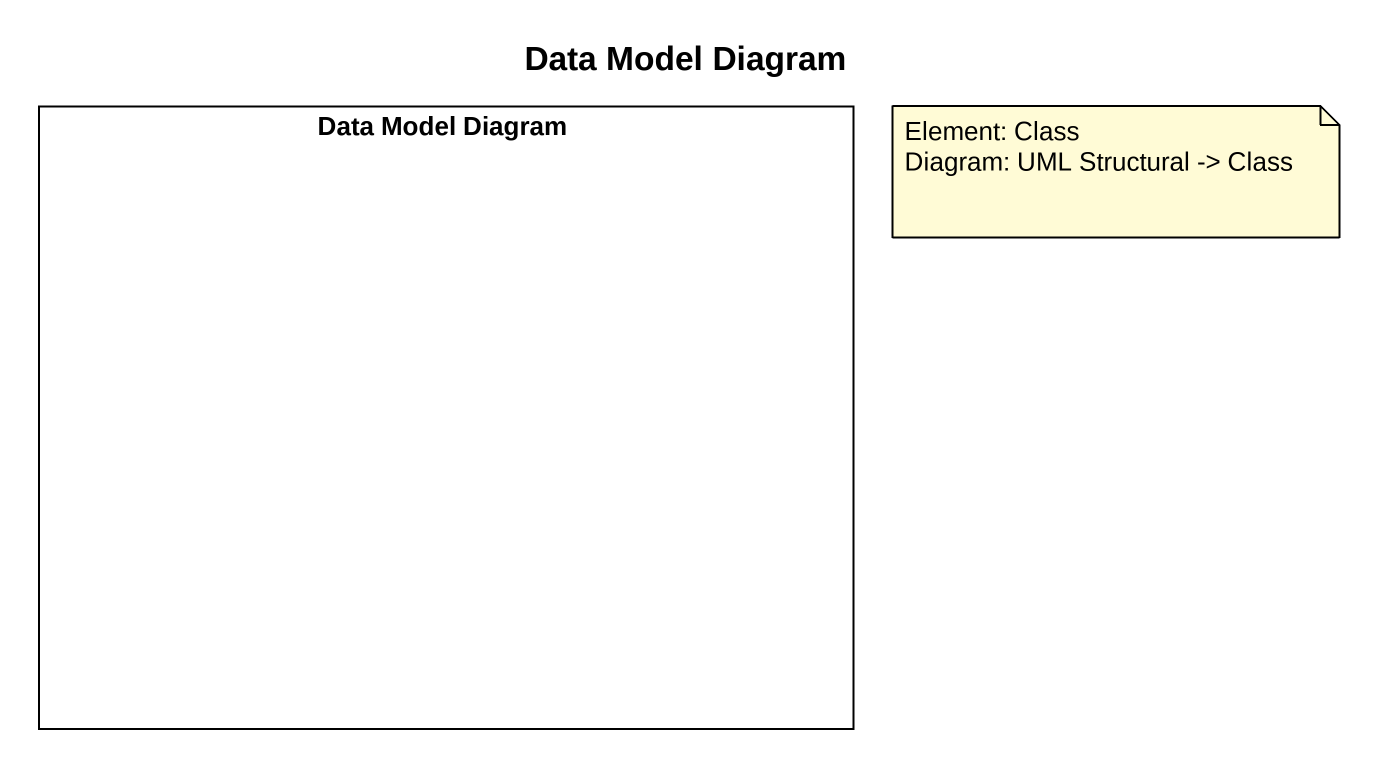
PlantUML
@startuml
title Data Model Diagram
rectangle "Data Model Diagram" as Data_Model_Diagram #FFFFFF
note as N1
  Element: Class
  Diagram: UML Structural -> Class
end note
@enduml
